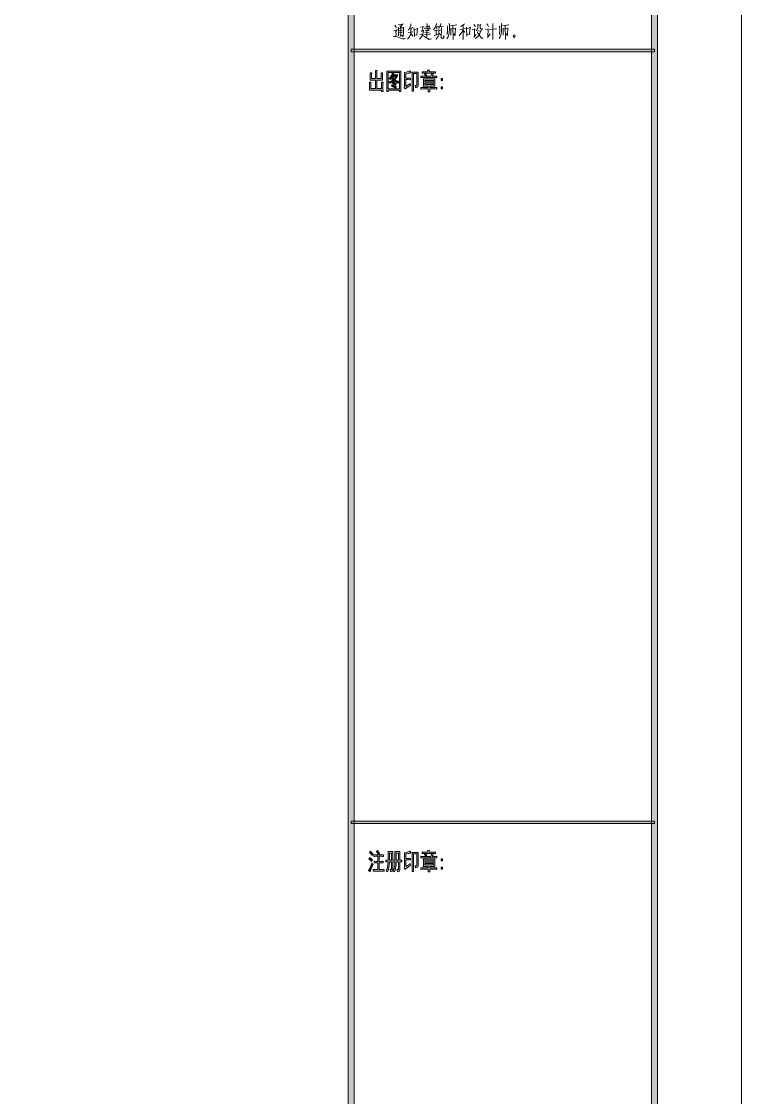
# Model space of a CAD drawing. Header units: millimetres. Extents: x 0 to 586, y 0 to 414.
# Drawn here: x 504 to 585.6, y 175.5 to 297.3 of the extents above; entities that cross this region are included whole.
import ezdxf

# ---------------------------------------------------------------- set-up
doc = ezdxf.new("R2010")
doc.units = ezdxf.units.MM

msp = doc.modelspace()

# ---------------------------------------------------------------- hatches: boundary and pattern name
h = msp.add_hatch(color=0)
h.dxf.hatch_style = 2
h.paths.add_polyline_path([(541.736139, 9.860139), (541.048222, 9.860139), (541.048222, 404.223361), (541.736139, 404.223361)])
h = msp.add_hatch(color=0)
h.dxf.hatch_style = 2
h.paths.add_polyline_path([(576.117861, 9.514417), (575.429944, 10.205861), (575.429944, 403.877639), (576.117861, 404.569083)])
h = msp.add_hatch(color=0)
h.dxf.hatch_style = 2
h.paths.add_polyline_path([(541.390417, 293.906222), (541.390417, 294.202556), (575.772139, 294.202556), (575.772139, 293.906222)])
h = msp.add_hatch(color=0)
h.dxf.hatch_style = 2
h.paths.add_polyline_path([(543.729333, 291.5285), (543.725806, 291.461472), (543.722278, 291.338), (543.722278, 291.281556), (543.722278, 290.868806), (544.177361, 290.868806), (544.177361, 291.475583), (544.177361, 291.549667), (544.173833, 291.694306), (544.170306, 291.764861), (544.332583, 291.764861), (544.329056, 291.704889), (544.325528, 291.56025), (544.325528, 291.475583), (544.325528, 290.868806), (544.791194, 290.868806), (544.791194, 291.249806), (544.791194, 291.330944), (544.787667, 291.468528), (544.784139, 291.517917), (544.946417, 291.517917), (544.939361, 291.468528), (544.935833, 291.327417), (544.935833, 291.239222), (544.935833, 290.960528), (544.935833, 290.879389), (544.939361, 290.745333), (544.946417, 290.692417), (544.325528, 290.692417), (544.325528, 289.743444), (544.858222, 289.743444), (544.858222, 290.177361), (544.858222, 290.254972), (544.854694, 290.389028), (544.851167, 290.445472), (545.013444, 290.445472), (545.009917, 290.389028), (545.006389, 290.2585), (545.006389, 290.187944), (545.006389, 289.722278), (545.006389, 289.619972), (545.009917, 289.450639), (545.013444, 289.383611), (544.858222, 289.383611), (544.858222, 289.567056), (543.482389, 289.567056), (543.485917, 289.630556), (543.489444, 289.778722), (543.489444, 289.866917), (543.489444, 290.177361), (543.489444, 290.265556), (543.485917, 290.403139), (543.482389, 290.456056), (543.644667, 290.456056), (543.641139, 290.403139), (543.637611, 290.265556), (543.637611, 290.177361), (543.637611, 289.743444), (544.177361, 289.743444), (544.177361, 290.692417), (543.567056, 290.692417), (543.570583, 290.745333), (543.574111, 290.872333), (543.574111, 290.949944), (543.574111, 291.270972), (543.574111, 291.338), (543.570583, 291.468528), (543.567056, 291.5285)])
h = msp.add_hatch(color=0)
h.paths.add_polyline_path([(547.048972, 291.704889), (547.045444, 291.574361), (547.041917, 291.292139), (547.041917, 291.136917), (547.041917, 290.032722), (547.041917, 289.873972), (547.045444, 289.556472), (547.048972, 289.404778), (546.89375, 289.404778), (546.89375, 289.538833), (545.602583, 289.538833), (545.602583, 289.383611), (545.447361, 289.383611), (545.450889, 289.542361), (545.454417, 289.873972), (545.454417, 290.043306), (545.454417, 291.136917), (545.454417, 291.285083), (545.450889, 291.570833), (545.447361, 291.704889)])
h.paths.add_polyline_path([(546.89375, 289.711694), (546.89375, 291.539083), (545.602583, 291.539083), (545.602583, 289.711694)])
h = msp.add_hatch(color=0)
h.paths.add_polyline_path([(546.251694, 291.405028), (546.230528, 291.373278), (546.188194, 291.30625), (546.167028, 291.270972), (546.685611, 291.270972), (546.6715, 291.225111), (546.618583, 291.112222), (546.586833, 291.045194), (546.551556, 290.978167), (546.442194, 290.815889), (546.368111, 290.724167), (546.484528, 290.646556), (546.713833, 290.554833), (546.826722, 290.537194), (546.7985, 290.491333), (546.752639, 290.392556), (546.731472, 290.343167), (546.590361, 290.399611), (546.350472, 290.537194), (546.251694, 290.621861), (546.138806, 290.523083), (545.898917, 290.378444), (545.771917, 290.332583), (545.761333, 290.378444), (545.719, 290.466639), (545.68725, 290.508972), (545.810722, 290.533667), (546.040028, 290.643028), (546.145861, 290.724167), (546.089417, 290.791194), (546.011806, 290.904083), (545.990639, 290.949944), (545.955361, 290.900556), (545.881278, 290.794722), (545.842472, 290.745333), (545.81425, 290.784139), (545.757806, 290.847639), (545.726056, 290.868806), (545.793083, 290.939361), (545.905972, 291.101639), (545.951833, 291.193361), (545.997694, 291.285083), (546.064722, 291.436778), (546.082361, 291.49675), (546.121167, 291.472056), (546.205833, 291.426194)])
h.paths.add_polyline_path([(546.06825, 291.073417), (546.124694, 290.98875), (546.227, 290.86175), (546.269333, 290.826472), (546.318722, 290.879389), (546.410444, 291.016972), (546.452778, 291.105167), (546.082361, 291.105167)])
h = msp.add_hatch(color=0)
h.dxf.hatch_style = 2
h.paths.add_polyline_path([(548.124944, 290.103278), (548.047333, 290.057417), (547.895639, 289.958639), (547.818028, 289.902194), (547.743944, 289.849278), (547.588722, 289.732861), (547.507583, 289.672889), (547.479361, 289.729333), (547.426444, 289.831639), (547.398222, 289.8775), (547.415861, 289.895139), (547.444083, 289.965694), (547.451139, 290.022139), (547.451139, 291.105167), (547.451139, 291.256861), (547.447611, 291.482639), (547.444083, 291.56025), (547.486417, 291.56025), (547.634583, 291.588472), (547.740417, 291.616694), (547.849778, 291.644917), (548.005, 291.715472), (548.054389, 291.754278), (548.082611, 291.697833), (548.146111, 291.592), (548.177861, 291.539083), (548.128472, 291.524972), (548.005, 291.493222), (547.927389, 291.475583), (547.853306, 291.461472), (547.691028, 291.429722), (547.606361, 291.415611), (547.606361, 290.911139), (547.793333, 290.911139), (547.867417, 290.911139), (548.029694, 290.914667), (548.117889, 290.921722), (548.117889, 290.73475), (548.03675, 290.738278), (547.874472, 290.745333), (547.793333, 290.745333), (547.606361, 290.745333), (547.606361, 289.979806), (547.775694, 290.096222), (548.008528, 290.265556), (548.072028, 290.322), (548.079083, 290.265556), (548.107306, 290.156194)])
h = msp.add_hatch(color=0)
h.dxf.hatch_style = 2
h.paths.add_polyline_path([(549.006889, 291.602583), (549.003361, 291.493222), (548.999833, 291.2745), (548.999833, 291.168667), (548.999833, 290.166778), (548.999833, 290.075056), (548.975139, 289.958639), (548.950444, 289.933944), (548.92575, 289.912778), (548.795222, 289.866917), (548.689389, 289.84575), (548.685861, 289.90925), (548.650583, 290.022139), (548.618833, 290.075056), (548.67175, 290.075056), (548.752889, 290.078583), (548.781111, 290.085639), (548.812861, 290.089167), (548.848139, 290.135028), (548.851667, 290.177361), (548.851667, 291.426194), (548.467139, 291.426194), (548.467139, 289.422417), (548.318972, 289.422417), (548.3225, 289.552944), (548.326028, 289.821056), (548.326028, 289.962167), (548.326028, 291.136917), (548.326028, 291.249806), (548.3225, 291.482639), (548.318972, 291.602583)])
h = msp.add_hatch(color=0)
h.dxf.hatch_style = 2
h.paths.add_polyline_path([(550.809583, 291.136917), (550.887194, 291.136917), (551.038889, 291.140444), (551.112972, 291.1475), (551.112972, 290.960528), (551.038889, 290.967583), (550.887194, 290.971111), (550.809583, 290.971111), (549.596028, 290.971111), (549.521944, 290.971111), (549.373778, 290.967583), (549.299694, 290.960528), (549.299694, 291.1475), (549.377306, 291.140444), (549.525472, 291.136917), (549.596028, 291.136917), (550.432111, 291.136917), (550.460333, 291.235694), (550.495611, 291.380333), (550.499139, 291.426194), (550.541472, 291.415611), (550.647306, 291.390917), (550.710806, 291.373278), (550.693167, 291.348583), (550.661417, 291.288611), (550.647306, 291.256861), (550.633194, 291.221583), (550.6085, 291.161611), (550.601444, 291.136917)])
h = msp.add_hatch(color=0)
h.dxf.hatch_style = 2
h.paths.add_polyline_path([(550.238083, 291.838944), (550.255722, 291.7825), (550.283944, 291.676667), (550.291, 291.630806), (550.749611, 291.630806), (550.802528, 291.630806), (550.915417, 291.637861), (550.971861, 291.641389), (550.971861, 291.457944), (550.915417, 291.461472), (550.806056, 291.468528), (550.756667, 291.468528), (549.694806, 291.468528), (549.627778, 291.468528), (549.493722, 291.461472), (549.43375, 291.457944), (549.43375, 291.641389), (549.511361, 291.637861), (549.638361, 291.630806), (549.68775, 291.630806), (550.107556, 291.630806), (550.107556, 291.659028), (550.086389, 291.743694), (550.06875, 291.807194), (550.1005, 291.817778), (550.188694, 291.831889)])
h = msp.add_hatch(color=0)
h.dxf.hatch_style = 2
h.paths.add_polyline_path([(549.712444, 291.362694), (549.747722, 291.380333), (549.828861, 291.408556), (549.874722, 291.426194), (549.895889, 291.373278), (549.948806, 291.270972), (549.9735, 291.218056), (549.927639, 291.203944), (549.8465, 291.172194), (549.811222, 291.158083), (549.786528, 291.214528), (549.733611, 291.316833)])
h = msp.add_hatch(color=0)
h.dxf.hatch_style = 2
h.paths.add_polyline_path([(546.011806, 290.177361), (546.184667, 290.110333), (546.438667, 289.997444), (546.523333, 289.951583), (546.505694, 289.90925), (546.466889, 289.821056), (546.445722, 289.775194), (546.286972, 289.863389), (546.043556, 289.976278), (545.958889, 290.000972), (545.973, 290.043306), (546.001222, 290.1315)])
h = msp.add_hatch(color=0)
h.dxf.hatch_style = 2
h.paths.add_polyline_path([(546.159972, 290.498389), (546.2905, 290.424306), (546.470417, 290.332583), (546.516278, 290.311417), (546.495111, 290.269083), (546.459833, 290.177361), (546.445722, 290.124444), (546.315194, 290.209111), (546.135278, 290.311417), (546.089417, 290.332583), (546.110583, 290.367861), (546.145861, 290.449)])
h = msp.add_hatch(color=0)
h.paths.add_polyline_path([(550.887194, 290.815889), (550.883667, 290.710056), (550.880139, 290.501917), (550.880139, 290.403139), (550.880139, 290.311417), (550.883667, 290.113861), (550.887194, 290.011556), (550.308639, 290.011556), (550.308639, 289.84575), (550.802528, 289.84575), (550.876611, 289.84575), (551.035361, 289.852806), (551.120028, 289.856333), (551.120028, 289.672889), (551.038889, 289.676417), (550.880139, 289.683472), (550.802528, 289.683472), (550.308639, 289.683472), (550.308639, 289.605861), (550.312167, 289.450639), (550.315694, 289.373028), (550.128722, 289.373028), (550.13225, 289.450639), (550.135778, 289.605861), (550.135778, 289.683472), (549.610139, 289.683472), (549.550167, 289.683472), (549.394944, 289.676417), (549.299694, 289.672889), (549.299694, 289.856333), (549.391417, 289.852806), (549.539583, 289.84575), (549.603083, 289.84575), (550.135778, 289.84575), (550.135778, 290.011556), (549.578389, 290.011556), (549.581917, 290.113861), (549.588972, 290.314944), (549.588972, 290.413722), (549.588972, 290.5125), (549.581917, 290.713583), (549.578389, 290.815889)])
h.paths.add_polyline_path([(550.717861, 290.487806), (550.717861, 290.650083), (549.75125, 290.650083), (549.75125, 290.487806)])
h.paths.add_polyline_path([(550.717861, 290.177361), (550.717861, 290.332583), (549.75125, 290.332583), (549.75125, 290.177361)])
h = msp.add_hatch(color=0)
h.dxf.hatch_style = 2
h.paths.add_polyline_path([(551.762083, 290.650083), (551.582167, 290.650083), (551.582167, 290.879389), (551.762083, 290.879389)])
h = msp.add_hatch(color=0)
h.dxf.hatch_style = 2
h.paths.add_polyline_path([(551.762083, 289.701111), (551.582167, 289.701111), (551.582167, 289.930417), (551.762083, 289.930417)])
h = msp.add_hatch(color=0)
h.dxf.hatch_style = 2
h.paths.add_polyline_path([(541.390417, 206.466722), (541.390417, 206.763056), (575.772139, 206.763056), (575.772139, 206.466722)])
h = msp.add_hatch(color=0)
h.dxf.hatch_style = 2
h.paths.add_polyline_path([(543.4965, 202.649667), (543.588222, 202.572056), (543.746972, 202.434472), (543.814, 202.370972), (543.792833, 202.335694), (543.743444, 202.243972), (543.715222, 202.187528), (543.641139, 202.275722), (543.485917, 202.423889), (543.404778, 202.487389), (543.429472, 202.515611), (543.475333, 202.600278)])
h = msp.add_hatch(color=0)
h.dxf.hatch_style = 2
h.paths.add_polyline_path([(543.59175, 203.341111), (543.683472, 203.249389), (543.828111, 203.083583), (543.8775, 203.013028), (543.842222, 202.97775), (543.789306, 202.900139), (543.768139, 202.857806), (543.704639, 202.960111), (543.56, 203.125917), (543.482389, 203.185889), (543.510611, 203.224694), (543.563528, 203.302306)])
h = msp.add_hatch(color=0)
h.dxf.hatch_style = 2
h.paths.add_polyline_path([(544.720639, 202.938944), (544.794722, 202.938944), (544.964056, 202.946), (545.059306, 202.949528), (545.059306, 202.7555), (544.957, 202.759028), (544.791194, 202.766083), (544.727694, 202.766083), (544.572472, 202.766083), (544.572472, 202.198111), (544.720639, 202.198111), (544.787667, 202.198111), (544.939361, 202.201639), (545.031083, 202.208694), (545.031083, 202.011139), (544.946417, 202.018194), (544.791194, 202.021722), (544.720639, 202.021722), (544.572472, 202.021722), (544.572472, 201.270306), (544.7665, 201.270306), (544.858222, 201.270306), (545.05225, 201.273833), (545.154556, 201.277361), (545.154556, 201.083333), (545.05225, 201.086861), (544.865278, 201.093917), (544.773556, 201.093917), (544.209111, 201.093917), (544.110333, 201.093917), (543.944528, 201.086861), (543.8775, 201.083333), (543.8775, 201.277361), (543.937472, 201.273833), (544.110333, 201.270306), (544.216167, 201.270306), (544.41725, 201.270306), (544.41725, 202.021722), (544.293778, 202.021722), (544.223222, 202.021722), (544.082111, 202.018194), (544.015083, 202.011139), (544.015083, 202.208694), (544.082111, 202.201639), (544.22675, 202.198111), (544.304361, 202.198111), (544.41725, 202.198111), (544.41725, 202.766083), (544.272611, 202.766083), (544.195, 202.766083), (544.039778, 202.759028), (543.962167, 202.7555), (543.962167, 202.949528), (544.039778, 202.946), (544.198528, 202.938944), (544.279667, 202.938944)])
h = msp.add_hatch(color=0)
h.dxf.hatch_style = 2
h.paths.add_polyline_path([(544.272611, 203.312889), (544.297306, 203.337583), (544.35375, 203.397556), (544.378444, 203.436361), (544.431361, 203.379917), (544.554833, 203.214111), (544.628917, 203.10475), (544.597167, 203.073), (544.533667, 203.005972), (544.505444, 202.970694), (544.438417, 203.080056), (544.322, 203.249389)])
h = msp.add_hatch(color=0)
h.paths.add_polyline_path([(546.135278, 203.302306), (546.13175, 203.224694), (546.128222, 203.037722), (546.128222, 202.928361), (546.128222, 202.321583), (546.368111, 202.321583), (546.368111, 202.938944), (546.368111, 203.037722), (546.364583, 203.217639), (546.361056, 203.302306), (546.932556, 203.302306), (546.929028, 203.228222), (546.9255, 203.044778), (546.9255, 202.928361), (546.9255, 202.321583), (546.978417, 202.321583), (547.094833, 202.325111), (547.158333, 202.332167), (547.158333, 202.134611), (547.091306, 202.141667), (546.974889, 202.145194), (546.9255, 202.145194), (546.9255, 201.340861), (546.9255, 201.249139), (546.897278, 201.132722), (546.869056, 201.108028), (546.837306, 201.086861), (546.727944, 201.041), (546.646806, 201.019833), (546.63975, 201.086861), (546.604472, 201.206806), (546.57625, 201.259722), (546.629167, 201.259722), (546.699722, 201.26325), (546.720889, 201.270306), (546.742056, 201.273833), (546.770278, 201.330278), (546.777333, 201.383194), (546.777333, 202.145194), (546.509222, 202.145194), (546.498639, 201.785361), (546.399861, 201.210333), (546.308139, 200.998667), (546.276389, 201.041), (546.202306, 201.097444), (546.159972, 201.115083), (546.251694, 201.277361), (546.354, 201.795944), (546.361056, 202.145194), (546.128222, 202.145194), (546.128222, 201.277361), (546.128222, 201.19975), (546.092944, 201.108028), (546.054139, 201.093917), (546.018861, 201.076278), (545.930667, 201.048056), (545.881278, 201.030417), (545.870694, 201.083333), (545.835417, 201.196222), (545.810722, 201.259722), (545.856583, 201.259722), (545.920083, 201.259722), (545.937722, 201.26325), (545.955361, 201.266778), (545.976528, 201.309111), (545.980056, 201.351444), (545.980056, 202.145194), (545.733111, 202.145194), (545.726056, 201.795944), (545.616694, 201.227972), (545.517917, 201.00925), (545.482639, 201.048056), (545.405028, 201.097444), (545.362694, 201.115083), (545.468528, 201.305583), (545.574361, 201.820639), (545.577889, 202.145194), (545.5285, 202.145194), (545.408556, 202.141667), (545.338, 202.134611), (545.338, 202.332167), (545.405028, 202.325111), (545.5285, 202.321583), (545.588472, 202.321583), (545.588472, 202.917778), (545.588472, 203.034194), (545.584944, 203.224694), (545.577889, 203.302306)])
h.paths.add_polyline_path([(546.777333, 202.321583), (546.777333, 203.115333), (546.516278, 203.115333), (546.516278, 202.321583)])
h.paths.add_polyline_path([(545.980056, 202.321583), (545.980056, 203.115333), (545.733111, 203.115333), (545.733111, 202.321583)])
h = msp.add_hatch(color=0)
h.dxf.hatch_style = 2
h.paths.add_polyline_path([(548.124944, 201.721861), (548.047333, 201.676), (547.895639, 201.577222), (547.818028, 201.520778), (547.743944, 201.467861), (547.588722, 201.351444), (547.507583, 201.287944), (547.479361, 201.344389), (547.426444, 201.450222), (547.398222, 201.496083), (547.415861, 201.510194), (547.444083, 201.584278), (547.451139, 201.640722), (547.451139, 202.72375), (547.451139, 202.871917), (547.447611, 203.101222), (547.444083, 203.178833), (547.486417, 203.178833), (547.634583, 203.207056), (547.740417, 203.235278), (547.849778, 203.2635), (548.005, 203.330528), (548.054389, 203.372861), (548.082611, 203.316417), (548.146111, 203.207056), (548.177861, 203.157667), (548.128472, 203.140028), (548.005, 203.111806), (547.927389, 203.094167), (547.853306, 203.080056), (547.691028, 203.048306), (547.606361, 203.034194), (547.606361, 202.526194), (547.793333, 202.526194), (547.867417, 202.526194), (548.029694, 202.53325), (548.117889, 202.536778), (548.117889, 202.353333), (548.03675, 202.356861), (547.874472, 202.360389), (547.793333, 202.360389), (547.606361, 202.360389), (547.606361, 201.598389), (547.775694, 201.711278), (548.008528, 201.884139), (548.072028, 201.940583), (548.079083, 201.884139), (548.107306, 201.774778)])
h = msp.add_hatch(color=0)
h.dxf.hatch_style = 2
h.paths.add_polyline_path([(549.006889, 203.217639), (549.003361, 203.111806), (548.999833, 202.893083), (548.999833, 202.783722), (548.999833, 201.785361), (548.999833, 201.690111), (548.975139, 201.577222), (548.950444, 201.552528), (548.92575, 201.527833), (548.795222, 201.4855), (548.689389, 201.464333), (548.685861, 201.527833), (548.650583, 201.640722), (548.618833, 201.690111), (548.67175, 201.690111), (548.752889, 201.697167), (548.781111, 201.700694), (548.812861, 201.70775), (548.848139, 201.753611), (548.851667, 201.795944), (548.851667, 203.044778), (548.467139, 203.044778), (548.467139, 201.041), (548.318972, 201.041), (548.3225, 201.171528), (548.326028, 201.439639), (548.326028, 201.577222), (548.326028, 202.7555), (548.326028, 202.868389), (548.3225, 203.101222), (548.318972, 203.217639)])
h = msp.add_hatch(color=0)
h.dxf.hatch_style = 2
h.paths.add_polyline_path([(550.809583, 202.7555), (550.887194, 202.7555), (551.038889, 202.759028), (551.112972, 202.766083), (551.112972, 202.579111), (551.038889, 202.582639), (550.887194, 202.589694), (550.809583, 202.589694), (549.596028, 202.589694), (549.521944, 202.589694), (549.373778, 202.582639), (549.299694, 202.579111), (549.299694, 202.766083), (549.377306, 202.759028), (549.525472, 202.7555), (549.596028, 202.7555), (550.432111, 202.7555), (550.460333, 202.85075), (550.495611, 202.995389), (550.499139, 203.044778), (550.541472, 203.034194), (550.647306, 203.005972), (550.710806, 202.991861), (550.693167, 202.967167), (550.661417, 202.907194), (550.647306, 202.871917), (550.633194, 202.840167), (550.6085, 202.780194), (550.601444, 202.7555)])
h = msp.add_hatch(color=0)
h.paths.add_polyline_path([(550.887194, 202.434472), (550.883667, 202.325111), (550.880139, 202.1205), (550.880139, 202.021722), (550.880139, 201.93), (550.883667, 201.732444), (550.887194, 201.630139), (550.308639, 201.630139), (550.308639, 201.464333), (550.802528, 201.464333), (550.876611, 201.464333), (551.035361, 201.471389), (551.120028, 201.474917), (551.120028, 201.287944), (551.038889, 201.295), (550.880139, 201.298528), (550.802528, 201.298528), (550.308639, 201.298528), (550.308639, 201.220917), (550.312167, 201.065694), (550.315694, 200.991611), (550.128722, 200.991611), (550.13225, 201.065694), (550.135778, 201.220917), (550.135778, 201.298528), (549.610139, 201.298528), (549.550167, 201.298528), (549.394944, 201.295), (549.299694, 201.287944), (549.299694, 201.474917), (549.391417, 201.471389), (549.539583, 201.464333), (549.603083, 201.464333), (550.135778, 201.464333), (550.135778, 201.630139), (549.578389, 201.630139), (549.581917, 201.732444), (549.588972, 201.933528), (549.588972, 202.032306), (549.588972, 202.131083), (549.581917, 202.332167), (549.578389, 202.434472)])
h.paths.add_polyline_path([(550.717861, 202.102861), (550.717861, 202.268667), (549.75125, 202.268667), (549.75125, 202.102861)])
h.paths.add_polyline_path([(550.717861, 201.795944), (550.717861, 201.951167), (549.75125, 201.951167), (549.75125, 201.795944)])
h = msp.add_hatch(color=0)
h.dxf.hatch_style = 2
h.paths.add_polyline_path([(550.238083, 203.454), (550.255722, 203.397556), (550.283944, 203.29525), (550.291, 203.249389), (550.749611, 203.249389), (550.802528, 203.249389), (550.915417, 203.252917), (550.971861, 203.259972), (550.971861, 203.073), (550.915417, 203.080056), (550.806056, 203.083583), (550.756667, 203.083583), (549.694806, 203.083583), (549.627778, 203.083583), (549.493722, 203.080056), (549.43375, 203.073), (549.43375, 203.259972), (549.511361, 203.252917), (549.638361, 203.249389), (549.68775, 203.249389), (550.107556, 203.249389), (550.107556, 203.274083), (550.086389, 203.362278), (550.06875, 203.425778), (550.1005, 203.436361), (550.188694, 203.450472)])
h = msp.add_hatch(color=0)
h.dxf.hatch_style = 2
h.paths.add_polyline_path([(549.712444, 202.981278), (549.747722, 202.995389), (549.828861, 203.027139), (549.874722, 203.044778), (549.895889, 202.991861), (549.948806, 202.889556), (549.9735, 202.836639), (549.927639, 202.822528), (549.8465, 202.790778), (549.811222, 202.773139), (549.786528, 202.833111), (549.733611, 202.935417)])
h = msp.add_hatch(color=0)
h.dxf.hatch_style = 2
h.paths.add_polyline_path([(551.762083, 202.268667), (551.582167, 202.268667), (551.582167, 202.497972), (551.762083, 202.497972)])
h = msp.add_hatch(color=0)
h.dxf.hatch_style = 2
h.paths.add_polyline_path([(543.8775, 201.855917), (543.835167, 201.764194), (543.739917, 201.527833), (543.687, 201.386722), (543.634083, 201.245611), (543.563528, 201.048056), (543.545889, 200.991611), (543.507083, 201.041), (543.418889, 201.129194), (543.373028, 201.164472), (543.415361, 201.217389), (543.514139, 201.393778), (543.567056, 201.520778), (543.6235, 201.647778), (543.71875, 201.891194), (543.761083, 202.011139), (543.789306, 201.965278), (543.84575, 201.887667)])
h = msp.add_hatch(color=0)
h.dxf.hatch_style = 2
h.paths.add_polyline_path([(551.762083, 201.319694), (551.582167, 201.319694), (551.582167, 201.545472), (551.762083, 201.545472)])

# ---------------------------------------------------------------- linework, layer by layer
at = {"color": 0, "lineweight": 0}
for points in [[(0, 0), (585.632278, 0), (585.632278, 414.0835), (0, 414.0835)], [(541.736139, 9.860139), (541.048222, 9.860139), (541.048222, 404.223361), (541.736139, 404.223361)], [(576.117861, 9.514417), (575.429944, 10.205861), (575.429944, 403.877639), (576.117861, 404.569083)], [(559.985333, 295.677167), (559.953583, 295.779472), (559.868917, 295.821806), (559.787778, 295.779472), (559.7525, 295.677167), (559.787778, 295.571333), (559.868917, 295.529), (559.953583, 295.571333)], [(541.390417, 293.906222), (541.390417, 294.202556), (575.772139, 294.202556), (575.772139, 293.906222)], [(543.729333, 291.5285), (543.725806, 291.461472), (543.722278, 291.338), (543.722278, 291.281556), (543.722278, 290.868806), (544.177361, 290.868806), (544.177361, 291.475583), (544.177361, 291.549667), (544.173833, 291.694306), (544.170306, 291.764861), (544.332583, 291.764861), (544.329056, 291.704889), (544.325528, 291.56025), (544.325528, 291.475583), (544.325528, 290.868806), (544.791194, 290.868806), (544.791194, 291.249806), (544.791194, 291.330944), (544.787667, 291.468528), (544.784139, 291.517917), (544.946417, 291.517917), (544.939361, 291.468528), (544.935833, 291.327417), (544.935833, 291.239222), (544.935833, 290.960528), (544.935833, 290.879389), (544.939361, 290.745333), (544.946417, 290.692417), (544.325528, 290.692417), (544.325528, 289.743444), (544.858222, 289.743444), (544.858222, 290.177361), (544.858222, 290.254972), (544.854694, 290.389028), (544.851167, 290.445472), (545.013444, 290.445472), (545.009917, 290.389028), (545.006389, 290.2585), (545.006389, 290.187944), (545.006389, 289.722278), (545.006389, 289.619972), (545.009917, 289.450639), (545.013444, 289.383611), (544.858222, 289.383611), (544.858222, 289.567056), (543.482389, 289.567056), (543.485917, 289.630556), (543.489444, 289.778722), (543.489444, 289.866917), (543.489444, 290.177361), (543.489444, 290.265556), (543.485917, 290.403139), (543.482389, 290.456056), (543.644667, 290.456056), (543.641139, 290.403139), (543.637611, 290.265556), (543.637611, 290.177361), (543.637611, 289.743444), (544.177361, 289.743444), (544.177361, 290.692417), (543.567056, 290.692417), (543.570583, 290.745333), (543.574111, 290.872333), (543.574111, 290.949944), (543.574111, 291.270972), (543.574111, 291.338), (543.570583, 291.468528), (543.567056, 291.5285)], [(547.048972, 291.704889), (547.045444, 291.574361), (547.041917, 291.292139), (547.041917, 291.136917), (547.041917, 290.032722), (547.041917, 289.873972), (547.045444, 289.556472), (547.048972, 289.404778), (546.89375, 289.404778), (546.89375, 289.538833), (545.602583, 289.538833), (545.602583, 289.383611), (545.447361, 289.383611), (545.450889, 289.542361), (545.454417, 289.873972), (545.454417, 290.043306), (545.454417, 291.136917), (545.454417, 291.285083), (545.450889, 291.570833), (545.447361, 291.704889)], [(546.89375, 289.711694), (546.89375, 291.539083), (545.602583, 291.539083), (545.602583, 289.711694)], [(546.251694, 291.405028), (546.230528, 291.373278), (546.188194, 291.30625), (546.167028, 291.270972), (546.685611, 291.270972), (546.6715, 291.225111), (546.618583, 291.112222), (546.586833, 291.045194), (546.551556, 290.978167), (546.442194, 290.815889), (546.368111, 290.724167), (546.484528, 290.646556), (546.713833, 290.554833), (546.826722, 290.537194), (546.7985, 290.491333), (546.752639, 290.392556), (546.731472, 290.343167), (546.590361, 290.399611), (546.350472, 290.537194), (546.251694, 290.621861), (546.138806, 290.523083), (545.898917, 290.378444), (545.771917, 290.332583), (545.761333, 290.378444), (545.719, 290.466639), (545.68725, 290.508972), (545.810722, 290.533667), (546.040028, 290.643028), (546.145861, 290.724167), (546.089417, 290.791194), (546.011806, 290.904083), (545.990639, 290.949944), (545.955361, 290.900556), (545.881278, 290.794722), (545.842472, 290.745333), (545.81425, 290.784139), (545.757806, 290.847639), (545.726056, 290.868806), (545.793083, 290.939361), (545.905972, 291.101639), (545.951833, 291.193361), (545.997694, 291.285083), (546.064722, 291.436778), (546.082361, 291.49675), (546.121167, 291.472056), (546.205833, 291.426194)], [(548.124944, 290.103278), (548.047333, 290.057417), (547.895639, 289.958639), (547.818028, 289.902194), (547.743944, 289.849278), (547.588722, 289.732861), (547.507583, 289.672889), (547.479361, 289.729333), (547.426444, 289.831639), (547.398222, 289.8775), (547.415861, 289.895139), (547.444083, 289.965694), (547.451139, 290.022139), (547.451139, 291.105167), (547.451139, 291.256861), (547.447611, 291.482639), (547.444083, 291.56025), (547.486417, 291.56025), (547.634583, 291.588472), (547.740417, 291.616694), (547.849778, 291.644917), (548.005, 291.715472), (548.054389, 291.754278), (548.082611, 291.697833), (548.146111, 291.592), (548.177861, 291.539083), (548.128472, 291.524972), (548.005, 291.493222), (547.927389, 291.475583), (547.853306, 291.461472), (547.691028, 291.429722), (547.606361, 291.415611), (547.606361, 290.911139), (547.793333, 290.911139), (547.867417, 290.911139), (548.029694, 290.914667), (548.117889, 290.921722), (548.117889, 290.73475), (548.03675, 290.738278), (547.874472, 290.745333), (547.793333, 290.745333), (547.606361, 290.745333), (547.606361, 289.979806), (547.775694, 290.096222), (548.008528, 290.265556), (548.072028, 290.322), (548.079083, 290.265556), (548.107306, 290.156194)], [(549.006889, 291.602583), (549.003361, 291.493222), (548.999833, 291.2745), (548.999833, 291.168667), (548.999833, 290.166778), (548.999833, 290.075056), (548.975139, 289.958639), (548.950444, 289.933944), (548.92575, 289.912778), (548.795222, 289.866917), (548.689389, 289.84575), (548.685861, 289.90925), (548.650583, 290.022139), (548.618833, 290.075056), (548.67175, 290.075056), (548.752889, 290.078583), (548.781111, 290.085639), (548.812861, 290.089167), (548.848139, 290.135028), (548.851667, 290.177361), (548.851667, 291.426194), (548.467139, 291.426194), (548.467139, 289.422417), (548.318972, 289.422417), (548.3225, 289.552944), (548.326028, 289.821056), (548.326028, 289.962167), (548.326028, 291.136917), (548.326028, 291.249806), (548.3225, 291.482639), (548.318972, 291.602583)], [(550.809583, 291.136917), (550.887194, 291.136917), (551.038889, 291.140444), (551.112972, 291.1475), (551.112972, 290.960528), (551.038889, 290.967583), (550.887194, 290.971111), (550.809583, 290.971111), (549.596028, 290.971111), (549.521944, 290.971111), (549.373778, 290.967583), (549.299694, 290.960528), (549.299694, 291.1475), (549.377306, 291.140444), (549.525472, 291.136917), (549.596028, 291.136917), (550.432111, 291.136917), (550.460333, 291.235694), (550.495611, 291.380333), (550.499139, 291.426194), (550.541472, 291.415611), (550.647306, 291.390917), (550.710806, 291.373278), (550.693167, 291.348583), (550.661417, 291.288611), (550.647306, 291.256861), (550.633194, 291.221583), (550.6085, 291.161611), (550.601444, 291.136917)], [(550.238083, 291.838944), (550.255722, 291.7825), (550.283944, 291.676667), (550.291, 291.630806), (550.749611, 291.630806), (550.802528, 291.630806), (550.915417, 291.637861), (550.971861, 291.641389), (550.971861, 291.457944), (550.915417, 291.461472), (550.806056, 291.468528), (550.756667, 291.468528), (549.694806, 291.468528), (549.627778, 291.468528), (549.493722, 291.461472), (549.43375, 291.457944), (549.43375, 291.641389), (549.511361, 291.637861), (549.638361, 291.630806), (549.68775, 291.630806), (550.107556, 291.630806), (550.107556, 291.659028), (550.086389, 291.743694), (550.06875, 291.807194), (550.1005, 291.817778), (550.188694, 291.831889)], [(549.712444, 291.362694), (549.747722, 291.380333), (549.828861, 291.408556), (549.874722, 291.426194), (549.895889, 291.373278), (549.948806, 291.270972), (549.9735, 291.218056), (549.927639, 291.203944), (549.8465, 291.172194), (549.811222, 291.158083), (549.786528, 291.214528), (549.733611, 291.316833)], [(546.011806, 290.177361), (546.184667, 290.110333), (546.438667, 289.997444), (546.523333, 289.951583), (546.505694, 289.90925), (546.466889, 289.821056), (546.445722, 289.775194), (546.286972, 289.863389), (546.043556, 289.976278), (545.958889, 290.000972), (545.973, 290.043306), (546.001222, 290.1315)], [(546.06825, 291.073417), (546.124694, 290.98875), (546.227, 290.86175), (546.269333, 290.826472), (546.318722, 290.879389), (546.410444, 291.016972), (546.452778, 291.105167), (546.082361, 291.105167)], [(546.159972, 290.498389), (546.2905, 290.424306), (546.470417, 290.332583), (546.516278, 290.311417), (546.495111, 290.269083), (546.459833, 290.177361), (546.445722, 290.124444), (546.315194, 290.209111), (546.135278, 290.311417), (546.089417, 290.332583), (546.110583, 290.367861), (546.145861, 290.449)], [(550.887194, 290.815889), (550.883667, 290.710056), (550.880139, 290.501917), (550.880139, 290.403139), (550.880139, 290.311417), (550.883667, 290.113861), (550.887194, 290.011556), (550.308639, 290.011556), (550.308639, 289.84575), (550.802528, 289.84575), (550.876611, 289.84575), (551.035361, 289.852806), (551.120028, 289.856333), (551.120028, 289.672889), (551.038889, 289.676417), (550.880139, 289.683472), (550.802528, 289.683472), (550.308639, 289.683472), (550.308639, 289.605861), (550.312167, 289.450639), (550.315694, 289.373028), (550.128722, 289.373028), (550.13225, 289.450639), (550.135778, 289.605861), (550.135778, 289.683472), (549.610139, 289.683472), (549.550167, 289.683472), (549.394944, 289.676417), (549.299694, 289.672889), (549.299694, 289.856333), (549.391417, 289.852806), (549.539583, 289.84575), (549.603083, 289.84575), (550.135778, 289.84575), (550.135778, 290.011556), (549.578389, 290.011556), (549.581917, 290.113861), (549.588972, 290.314944), (549.588972, 290.413722), (549.588972, 290.5125), (549.581917, 290.713583), (549.578389, 290.815889)], [(550.717861, 290.487806), (550.717861, 290.650083), (549.75125, 290.650083), (549.75125, 290.487806)], [(550.717861, 290.177361), (550.717861, 290.332583), (549.75125, 290.332583), (549.75125, 290.177361)], [(551.762083, 290.650083), (551.582167, 290.650083), (551.582167, 290.879389), (551.762083, 290.879389)], [(551.762083, 289.701111), (551.582167, 289.701111), (551.582167, 289.930417), (551.762083, 289.930417)], [(541.390417, 206.466722), (541.390417, 206.763056), (575.772139, 206.763056), (575.772139, 206.466722)], [(543.4965, 202.649667), (543.588222, 202.572056), (543.746972, 202.434472), (543.814, 202.370972), (543.792833, 202.335694), (543.743444, 202.243972), (543.715222, 202.187528), (543.641139, 202.275722), (543.485917, 202.423889), (543.404778, 202.487389), (543.429472, 202.515611), (543.475333, 202.600278)], [(543.59175, 203.341111), (543.683472, 203.249389), (543.828111, 203.083583), (543.8775, 203.013028), (543.842222, 202.97775), (543.789306, 202.900139), (543.768139, 202.857806), (543.704639, 202.960111), (543.56, 203.125917), (543.482389, 203.185889), (543.510611, 203.224694), (543.563528, 203.302306)], [(544.720639, 202.938944), (544.794722, 202.938944), (544.964056, 202.946), (545.059306, 202.949528), (545.059306, 202.7555), (544.957, 202.759028), (544.791194, 202.766083), (544.727694, 202.766083), (544.572472, 202.766083), (544.572472, 202.198111), (544.720639, 202.198111), (544.787667, 202.198111), (544.939361, 202.201639), (545.031083, 202.208694), (545.031083, 202.011139), (544.946417, 202.018194), (544.791194, 202.021722), (544.720639, 202.021722), (544.572472, 202.021722), (544.572472, 201.270306), (544.7665, 201.270306), (544.858222, 201.270306), (545.05225, 201.273833), (545.154556, 201.277361), (545.154556, 201.083333), (545.05225, 201.086861), (544.865278, 201.093917), (544.773556, 201.093917), (544.209111, 201.093917), (544.110333, 201.093917), (543.944528, 201.086861), (543.8775, 201.083333), (543.8775, 201.277361), (543.937472, 201.273833), (544.110333, 201.270306), (544.216167, 201.270306), (544.41725, 201.270306), (544.41725, 202.021722), (544.293778, 202.021722), (544.223222, 202.021722), (544.082111, 202.018194), (544.015083, 202.011139), (544.015083, 202.208694), (544.082111, 202.201639), (544.22675, 202.198111), (544.304361, 202.198111), (544.41725, 202.198111), (544.41725, 202.766083), (544.272611, 202.766083), (544.195, 202.766083), (544.039778, 202.759028), (543.962167, 202.7555), (543.962167, 202.949528), (544.039778, 202.946), (544.198528, 202.938944), (544.279667, 202.938944)], [(544.272611, 203.312889), (544.297306, 203.337583), (544.35375, 203.397556), (544.378444, 203.436361), (544.431361, 203.379917), (544.554833, 203.214111), (544.628917, 203.10475), (544.597167, 203.073), (544.533667, 203.005972), (544.505444, 202.970694), (544.438417, 203.080056), (544.322, 203.249389)], [(546.135278, 203.302306), (546.13175, 203.224694), (546.128222, 203.037722), (546.128222, 202.928361), (546.128222, 202.321583), (546.368111, 202.321583), (546.368111, 202.938944), (546.368111, 203.037722), (546.364583, 203.217639), (546.361056, 203.302306), (546.932556, 203.302306), (546.929028, 203.228222), (546.9255, 203.044778), (546.9255, 202.928361), (546.9255, 202.321583), (546.978417, 202.321583), (547.094833, 202.325111), (547.158333, 202.332167), (547.158333, 202.134611), (547.091306, 202.141667), (546.974889, 202.145194), (546.9255, 202.145194), (546.9255, 201.340861), (546.9255, 201.249139), (546.897278, 201.132722), (546.869056, 201.108028), (546.837306, 201.086861), (546.727944, 201.041), (546.646806, 201.019833), (546.63975, 201.086861), (546.604472, 201.206806), (546.57625, 201.259722), (546.629167, 201.259722), (546.699722, 201.26325), (546.720889, 201.270306), (546.742056, 201.273833), (546.770278, 201.330278), (546.777333, 201.383194), (546.777333, 202.145194), (546.509222, 202.145194), (546.498639, 201.785361), (546.399861, 201.210333), (546.308139, 200.998667), (546.276389, 201.041), (546.202306, 201.097444), (546.159972, 201.115083), (546.251694, 201.277361), (546.354, 201.795944), (546.361056, 202.145194), (546.128222, 202.145194), (546.128222, 201.277361), (546.128222, 201.19975), (546.092944, 201.108028), (546.054139, 201.093917), (546.018861, 201.076278), (545.930667, 201.048056), (545.881278, 201.030417), (545.870694, 201.083333), (545.835417, 201.196222), (545.810722, 201.259722), (545.856583, 201.259722), (545.920083, 201.259722), (545.937722, 201.26325), (545.955361, 201.266778), (545.976528, 201.309111), (545.980056, 201.351444), (545.980056, 202.145194), (545.733111, 202.145194), (545.726056, 201.795944), (545.616694, 201.227972), (545.517917, 201.00925), (545.482639, 201.048056), (545.405028, 201.097444), (545.362694, 201.115083), (545.468528, 201.305583), (545.574361, 201.820639), (545.577889, 202.145194), (545.5285, 202.145194), (545.408556, 202.141667), (545.338, 202.134611), (545.338, 202.332167), (545.405028, 202.325111), (545.5285, 202.321583), (545.588472, 202.321583), (545.588472, 202.917778), (545.588472, 203.034194), (545.584944, 203.224694), (545.577889, 203.302306)], [(545.980056, 202.321583), (545.980056, 203.115333), (545.733111, 203.115333), (545.733111, 202.321583)], [(546.777333, 202.321583), (546.777333, 203.115333), (546.516278, 203.115333), (546.516278, 202.321583)], [(548.124944, 201.721861), (548.047333, 201.676), (547.895639, 201.577222), (547.818028, 201.520778), (547.743944, 201.467861), (547.588722, 201.351444), (547.507583, 201.287944), (547.479361, 201.344389), (547.426444, 201.450222), (547.398222, 201.496083), (547.415861, 201.510194), (547.444083, 201.584278), (547.451139, 201.640722), (547.451139, 202.72375), (547.451139, 202.871917), (547.447611, 203.101222), (547.444083, 203.178833), (547.486417, 203.178833), (547.634583, 203.207056), (547.740417, 203.235278), (547.849778, 203.2635), (548.005, 203.330528), (548.054389, 203.372861), (548.082611, 203.316417), (548.146111, 203.207056), (548.177861, 203.157667), (548.128472, 203.140028), (548.005, 203.111806), (547.927389, 203.094167), (547.853306, 203.080056), (547.691028, 203.048306), (547.606361, 203.034194), (547.606361, 202.526194), (547.793333, 202.526194), (547.867417, 202.526194), (548.029694, 202.53325), (548.117889, 202.536778), (548.117889, 202.353333), (548.03675, 202.356861), (547.874472, 202.360389), (547.793333, 202.360389), (547.606361, 202.360389), (547.606361, 201.598389), (547.775694, 201.711278), (548.008528, 201.884139), (548.072028, 201.940583), (548.079083, 201.884139), (548.107306, 201.774778)], [(549.006889, 203.217639), (549.003361, 203.111806), (548.999833, 202.893083), (548.999833, 202.783722), (548.999833, 201.785361), (548.999833, 201.690111), (548.975139, 201.577222), (548.950444, 201.552528), (548.92575, 201.527833), (548.795222, 201.4855), (548.689389, 201.464333), (548.685861, 201.527833), (548.650583, 201.640722), (548.618833, 201.690111), (548.67175, 201.690111), (548.752889, 201.697167), (548.781111, 201.700694), (548.812861, 201.70775), (548.848139, 201.753611), (548.851667, 201.795944), (548.851667, 203.044778), (548.467139, 203.044778), (548.467139, 201.041), (548.318972, 201.041), (548.3225, 201.171528), (548.326028, 201.439639), (548.326028, 201.577222), (548.326028, 202.7555), (548.326028, 202.868389), (548.3225, 203.101222), (548.318972, 203.217639)], [(550.809583, 202.7555), (550.887194, 202.7555), (551.038889, 202.759028), (551.112972, 202.766083), (551.112972, 202.579111), (551.038889, 202.582639), (550.887194, 202.589694), (550.809583, 202.589694), (549.596028, 202.589694), (549.521944, 202.589694), (549.373778, 202.582639), (549.299694, 202.579111), (549.299694, 202.766083), (549.377306, 202.759028), (549.525472, 202.7555), (549.596028, 202.7555), (550.432111, 202.7555), (550.460333, 202.85075), (550.495611, 202.995389), (550.499139, 203.044778), (550.541472, 203.034194), (550.647306, 203.005972), (550.710806, 202.991861), (550.693167, 202.967167), (550.661417, 202.907194), (550.647306, 202.871917), (550.633194, 202.840167), (550.6085, 202.780194), (550.601444, 202.7555)], [(550.887194, 202.434472), (550.883667, 202.325111), (550.880139, 202.1205), (550.880139, 202.021722), (550.880139, 201.93), (550.883667, 201.732444), (550.887194, 201.630139), (550.308639, 201.630139), (550.308639, 201.464333), (550.802528, 201.464333), (550.876611, 201.464333), (551.035361, 201.471389), (551.120028, 201.474917), (551.120028, 201.287944), (551.038889, 201.295), (550.880139, 201.298528), (550.802528, 201.298528), (550.308639, 201.298528), (550.308639, 201.220917), (550.312167, 201.065694), (550.315694, 200.991611), (550.128722, 200.991611), (550.13225, 201.065694), (550.135778, 201.220917), (550.135778, 201.298528), (549.610139, 201.298528), (549.550167, 201.298528), (549.394944, 201.295), (549.299694, 201.287944), (549.299694, 201.474917), (549.391417, 201.471389), (549.539583, 201.464333), (549.603083, 201.464333), (550.135778, 201.464333), (550.135778, 201.630139), (549.578389, 201.630139), (549.581917, 201.732444), (549.588972, 201.933528), (549.588972, 202.032306), (549.588972, 202.131083), (549.581917, 202.332167), (549.578389, 202.434472)], [(550.238083, 203.454), (550.255722, 203.397556), (550.283944, 203.29525), (550.291, 203.249389), (550.749611, 203.249389), (550.802528, 203.249389), (550.915417, 203.252917), (550.971861, 203.259972), (550.971861, 203.073), (550.915417, 203.080056), (550.806056, 203.083583), (550.756667, 203.083583), (549.694806, 203.083583), (549.627778, 203.083583), (549.493722, 203.080056), (549.43375, 203.073), (549.43375, 203.259972), (549.511361, 203.252917), (549.638361, 203.249389), (549.68775, 203.249389), (550.107556, 203.249389), (550.107556, 203.274083), (550.086389, 203.362278), (550.06875, 203.425778), (550.1005, 203.436361), (550.188694, 203.450472)], [(549.712444, 202.981278), (549.747722, 202.995389), (549.828861, 203.027139), (549.874722, 203.044778), (549.895889, 202.991861), (549.948806, 202.889556), (549.9735, 202.836639), (549.927639, 202.822528), (549.8465, 202.790778), (549.811222, 202.773139), (549.786528, 202.833111), (549.733611, 202.935417)], [(551.762083, 202.268667), (551.582167, 202.268667), (551.582167, 202.497972), (551.762083, 202.497972)], [(543.8775, 201.855917), (543.835167, 201.764194), (543.739917, 201.527833), (543.687, 201.386722), (543.634083, 201.245611), (543.563528, 201.048056), (543.545889, 200.991611), (543.507083, 201.041), (543.418889, 201.129194), (543.373028, 201.164472), (543.415361, 201.217389), (543.514139, 201.393778), (543.567056, 201.520778), (543.6235, 201.647778), (543.71875, 201.891194), (543.761083, 202.011139), (543.789306, 201.965278), (543.84575, 201.887667)], [(550.717861, 202.102861), (550.717861, 202.268667), (549.75125, 202.268667), (549.75125, 202.102861)], [(550.717861, 201.795944), (550.717861, 201.951167), (549.75125, 201.951167), (549.75125, 201.795944)], [(551.762083, 201.319694), (551.582167, 201.319694), (551.582167, 201.545472), (551.762083, 201.545472)]]:
    msp.add_lwpolyline(points, close=True, dxfattribs=at)
for points in [[(546.223472, 296.287472), (546.597417, 296.375667), (546.562139, 296.403889), (546.526861, 296.315694), (546.466889, 296.185167), (546.456306, 296.128722), (546.466889, 296.054639), (546.502167, 295.966444), (546.516278, 295.864139), (546.481, 295.7195), (546.456306, 295.631306)], [(546.339889, 296.897778), (546.466889, 296.724917), (546.502167, 296.622611)], [(546.713833, 296.696694), (546.749111, 296.534417), (546.749111, 295.87825), (546.749111, 295.691278), (546.724417, 295.793583), (546.749111, 295.938222)], [(546.724417, 296.95775), (547.260639, 297.031833), (547.250056, 297.060056), (547.038389, 296.710806), (546.900806, 296.827222), (547.048972, 296.696694), (547.073667, 296.636722)], [(546.749111, 296.548528), (546.95725, 296.580278), (547.168917, 296.6085), (547.366472, 296.622611), (547.341778, 296.679056), (547.331194, 296.2275), (547.317083, 295.952333), (547.3065, 295.7195), (547.295917, 295.617194), (547.154806, 295.793583)], [(546.840833, 296.287472), (547.214778, 296.361556)], [(547.017222, 296.562639), (547.017222, 296.199278), (547.027806, 295.850028), (547.027806, 295.835917), (547.027806, 295.645417), (547.003111, 295.747722), (547.027806, 295.924111)], [(548.206083, 296.534417), (548.181389, 296.287472), (548.170806, 296.128722), (548.146111, 295.938222), (548.110833, 295.821806), (548.064972, 295.691278), (547.994417, 295.574861), (547.913278, 295.472556), (547.842722, 295.398472), (547.772167, 295.324389)], [(548.389528, 296.171056), (547.878, 296.082861)], [(548.146111, 297.074167), (548.156694, 296.985972), (548.146111, 296.929528), (547.994417, 296.520306), (547.888583, 296.329806)], [(548.019111, 296.562639), (548.064972, 296.548528), (548.389528, 296.636722)], [(548.520056, 296.594389), (548.541222, 296.403889), (548.565917, 295.775944), (548.565917, 295.617194), (548.555333, 295.775944), (548.890472, 295.821806), (548.844611, 295.821806), (548.915167, 296.562639), (548.939861, 296.492083), (548.555333, 296.418)], [(549.275, 296.679056), (549.5925, 296.724917), (549.543111, 296.753139), (549.521944, 296.636722), (549.394944, 296.199278), (549.37025, 296.2275), (549.627778, 296.301583), (549.603083, 296.329806), (549.557222, 296.096972), (549.511361, 295.892361), (549.451389, 295.761833), (549.394944, 295.645417), (549.299694, 295.500778), (549.218556, 295.398472), (549.158583, 295.342028)], [(549.659528, 296.477972), (550.432111, 296.580278)], [(549.765361, 296.696694), (550.301583, 296.781361), (550.255722, 296.841333), (550.185167, 296.301583), (550.220444, 296.315694), (549.800639, 296.25925)], [(549.987611, 297.102389), (549.998194, 297.000083), (549.987611, 295.529), (549.962917, 295.631306), (549.987611, 295.761833)], [(551.08475, 297.088278), (551.08475, 297.014194), (550.918944, 296.664944), (550.848389, 296.534417), (550.781361, 296.446222), (550.731972, 296.375667)], [(550.816639, 296.25925), (551.187056, 296.343917)], [(550.964806, 296.739028), (551.33875, 296.781361)], [(551.328167, 296.432111), (551.33875, 296.301583), (551.349333, 296.111083), (551.328167, 295.938222), (551.292889, 295.761833), (551.247028, 295.645417), (551.187056, 295.543111), (551.105917, 295.426694), (551.049472, 295.342028), (551.014194, 295.310278)], [(551.024778, 296.287472), (551.024778, 295.807694)], [(551.060056, 296.739028), (551.105917, 296.594389), (551.1165, 296.548528), (551.1165, 296.460333)], [(551.571583, 297.088278), (551.561, 297.014194), (551.479861, 296.813111), (551.384611, 296.636722), (551.328167, 296.520306)], [(551.349333, 296.315694), (551.666833, 296.375667), (551.631556, 296.403889), (551.631556, 296.315694), (551.617444, 295.617194), (551.617444, 295.514889), (551.642139, 295.458444), (551.677417, 295.426694), (551.723278, 295.426694), (551.874972, 295.440806), (551.899667, 295.458444), (551.899667, 295.747722), (551.874972, 295.458444)], [(551.455167, 296.739028), (551.853806, 296.781361)], [(551.571583, 296.739028), (551.642139, 296.580278), (551.652722, 296.506194)], [(552.48175, 297.102389), (552.538194, 297.000083), (552.527611, 297.031833), (552.527611, 296.724917), (552.527611, 296.710806), (552.527611, 296.403889), (552.517028, 296.199278), (552.492333, 295.966444), (552.446472, 295.775944), (552.375917, 295.588972), (552.305361, 295.458444), (552.248917, 295.356139)], [(552.294778, 296.827222), (552.319472, 296.753139), (552.305361, 296.724917), (552.319472, 296.343917), (552.294778, 295.850028), (552.284194, 295.938222), (552.305361, 296.026417)], [(552.644028, 296.827222), (552.668722, 296.841333), (553.342528, 296.943639), (553.296667, 296.95775), (553.215528, 296.929528)], [(552.689889, 296.562639), (552.714583, 296.432111), (552.714583, 296.111083), (552.704, 295.761833), (552.704, 295.807694), (552.714583, 295.91)], [(552.725167, 296.460333), (553.261389, 296.548528), (553.240222, 296.580278), (553.226111, 296.506194), (553.204944, 296.054639), (553.190833, 295.835917), (553.18025, 295.747722), (553.05325, 295.938222), (553.18025, 295.793583)], [(552.936833, 296.869556), (552.972111, 295.296167), (552.947417, 295.37025), (552.958, 295.440806)], [(554.079833, 296.418), (554.009278, 296.25925), (553.928139, 296.096972), (553.832889, 295.952333), (553.741167, 295.835917), (553.635333, 295.705389)], [(554.369111, 296.534417), (553.705889, 296.389778)], [(554.263278, 297.045944), (554.065722, 296.897778), (553.868167, 296.795472), (553.787028, 296.753139)], [(554.079833, 296.897778), (554.090417, 295.296167), (554.065722, 295.398472), (554.079833, 295.543111)], [(554.090417, 296.301583), (554.242111, 296.171056), (554.298556, 296.096972)], [(554.464361, 296.696694), (554.485528, 296.548528), (554.510222, 295.821806), (554.520806, 295.659528), (554.485528, 295.807694), (554.880639, 295.87825), (554.824194, 295.87825), (554.880639, 296.696694), (554.930028, 296.636722), (554.496111, 296.534417)], [(555.127583, 296.389778), (555.441556, 296.446222), (555.395694, 296.506194), (555.385111, 296.389778), (555.371, 295.617194), (555.314556, 295.557222), (555.557972, 295.864139)], [(555.300444, 297.000083), (555.441556, 296.795472), (555.46625, 296.710806)], [(555.709667, 296.213389), (556.16475, 296.287472), (556.129472, 296.329806), (556.083611, 296.213389), (556.023639, 296.06875), (555.967194, 295.952333), (555.907222, 295.850028), (555.8155, 295.7195), (555.709667, 295.603083), (555.603833, 295.500778), (555.522694, 295.426694), (555.452139, 295.384361)], [(555.755528, 297.031833), (555.769639, 296.897778), (555.769639, 296.753139), (555.744944, 296.622611), (555.709667, 296.492083), (555.663806, 296.403889), (555.617944, 296.329806), (555.557972, 296.25925)], [(555.780222, 296.915417), (556.094194, 296.943639), (556.0695, 296.985972), (556.03775, 296.869556), (556.03775, 296.76725), (556.03775, 296.679056), (556.03775, 296.580278), (556.048333, 296.534417), (556.0695, 296.492083), (556.118889, 296.477972), (556.175333, 296.460333), (556.256472, 296.460333), (556.302333, 296.477972), (556.337611, 296.506194)], [(556.619833, 296.403889), (556.944389, 296.460333), (556.923222, 296.492083), (556.898528, 295.588972), (556.852667, 295.529), (557.166639, 295.938222)], [(556.792694, 297.060056), (556.887944, 296.915417), (556.933806, 296.841333), (556.954972, 296.753139)], [(557.096083, 296.403889), (557.854556, 296.477972), (557.808694, 296.492083), (557.713444, 296.460333)], [(557.459444, 297.102389), (557.470028, 297.000083), (557.470028, 295.296167), (557.459444, 295.412583), (557.470028, 295.557222)], [(558.401361, 297.102389), (558.461333, 297.000083), (558.447222, 297.031833), (558.447222, 296.724917), (558.447222, 296.710806), (558.447222, 296.403889), (558.436639, 296.199278), (558.411944, 295.966444), (558.366083, 295.775944), (558.295528, 295.588972), (558.2285, 295.458444), (558.168528, 295.356139)], [(558.214389, 296.827222), (558.239083, 296.753139), (558.2285, 296.724917), (558.239083, 296.343917), (558.214389, 295.850028), (558.203806, 295.938222), (558.2285, 296.026417)], [(558.563639, 296.827222), (558.588333, 296.841333), (559.265667, 296.943639), (559.216278, 296.95775), (559.135139, 296.929528)], [(558.613028, 296.562639), (558.634194, 296.432111), (558.634194, 296.111083), (558.623611, 295.761833), (558.623611, 295.807694), (558.634194, 295.91)], [(558.644778, 296.460333), (559.181, 296.548528), (559.159833, 296.580278), (559.14925, 296.506194), (559.124556, 296.054639), (559.113972, 295.835917), (559.099861, 295.747722), (558.972861, 295.938222), (559.099861, 295.793583)], [(558.856444, 296.869556), (558.891722, 295.296167), (558.867028, 295.37025), (558.881139, 295.440806)], [(546.212889, 295.631306), (546.304611, 295.645417), (546.410444, 295.631306), (546.562139, 295.588972), (546.713833, 295.557222), (546.932556, 295.472556), (547.133639, 295.398472), (547.285333, 295.324389), (547.553444, 295.426694), (547.285333, 295.356139), (547.154806, 295.384361)], [(546.840833, 296.026417), (547.235944, 296.111083)], [(548.146111, 295.952333), (548.3225, 295.775944), (548.403639, 295.677167)], [(549.229139, 295.91), (549.345556, 295.850028), (549.440806, 295.807694), (549.578389, 295.7195), (549.7195, 295.617194), (549.906472, 295.486667), (550.058167, 295.398472), (550.079333, 295.384361), (550.209861, 295.296167), (550.499139, 295.37025), (550.488556, 295.37025), (550.220444, 295.324389), (550.093444, 295.37025)], [(549.708917, 295.850028), (550.361556, 295.91), (550.326278, 295.924111), (550.291, 295.892361)], [(549.765361, 296.040528), (550.245139, 296.111083)], [(550.791944, 295.705389), (551.222333, 295.91)], [(551.349333, 296.008778), (551.490444, 295.864139), (551.515139, 295.807694)], [(555.699083, 296.082861), (555.72025, 296.082861), (556.154167, 295.440806), (556.372889, 295.426694), (556.154167, 295.472556), (556.094194, 295.529)]]:
    msp.add_lwpolyline(points, dxfattribs=at)

doc.saveas('drawing.dxf')
